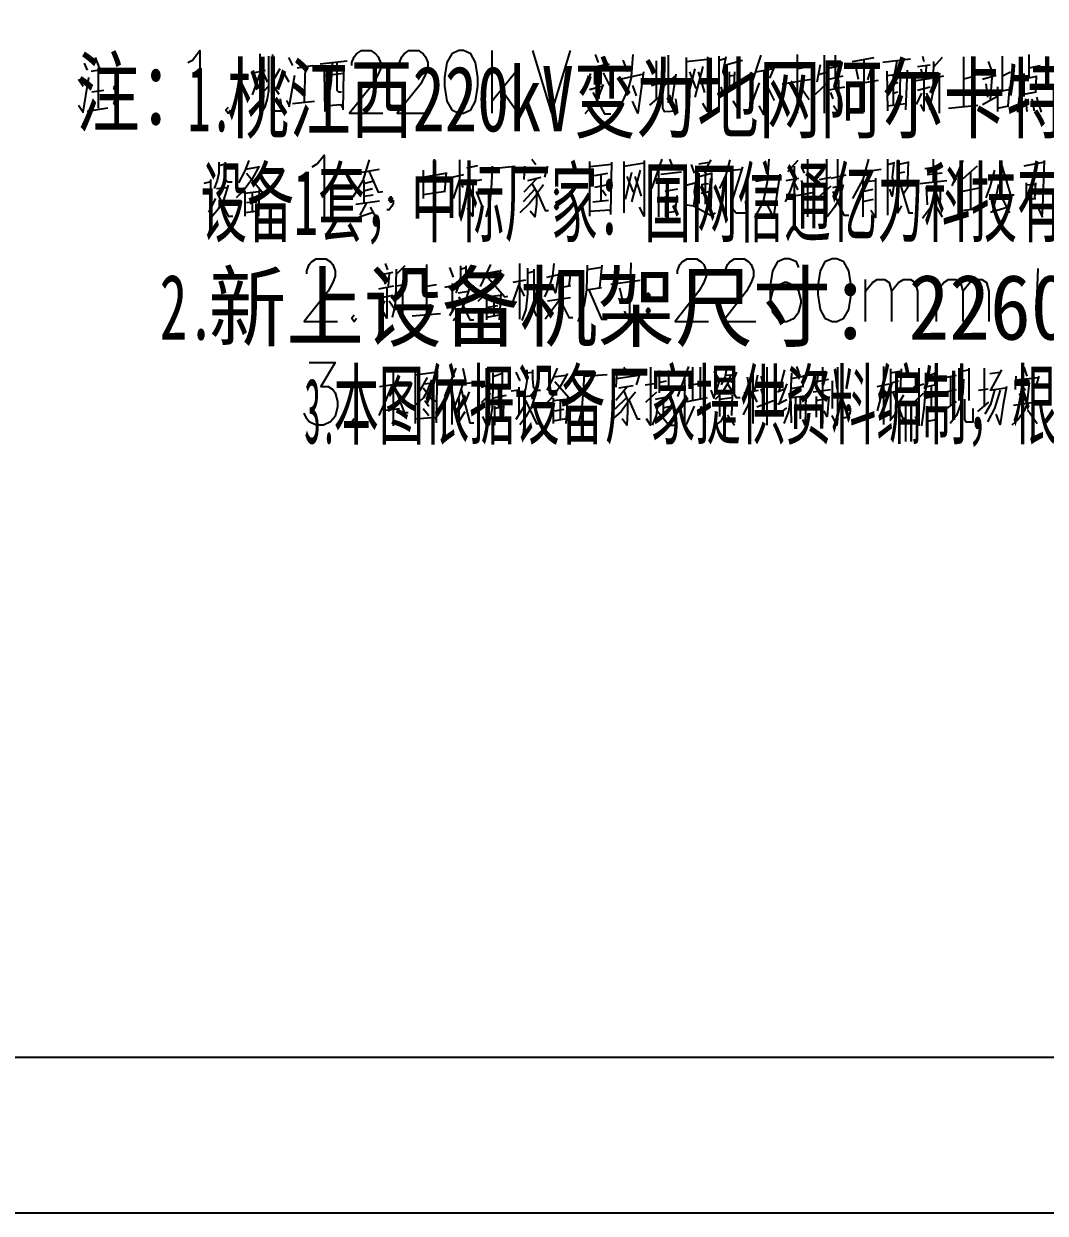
# Model space of a CAD drawing. Header units: metres. Extents: x 17 to 1264, y 17 to 859.
# Drawn here: x 481.8 to 667.4, y 16.9 to 233.1 of the extents above; entities that cross this region are included whole.
import ezdxf

# ---------------------------------------------------------------- set-up
doc = ezdxf.new("R2010")
doc.units = ezdxf.units.M
for name, color, linetype in [('LINES', 7, 'Continuous'), ('POLYLINES', 4, 'Continuous'), ('RECTS', 7, 'Continuous'), ('TEXTS', 3, 'Continuous')]:
    doc.layers.add(name, color=color, linetype=linetype)

msp = doc.modelspace()

# ---------------------------------------------------------------- linework, layer by layer
at = {"layer": 'LINES'}
for p, q in [((524.73, 227.66), (524.73, 217.15)), ((526.31, 227.23), (526.31, 220.75)), ((566.92, 216.86), (566.92, 228.24)), ((585.64, 227.52), (586.22, 226.08)), ((592.27, 223.49), (592.55, 227.52)), ((598.89, 227.38), (598.89, 218.74)), ((608.11, 227.23), (608.11, 217.44)), ((615.74, 227.38), (614.01, 222.05)), ((622.36, 227.52), (622.36, 222.62)), ((627.26, 227.38), (627.26, 216.86)), ((629.27, 227.38), (629.27, 223.34)), ((645.11, 227.23), (645.4, 226.22)), ((652.6, 227.09), (652.6, 218.02)), ((659.66, 221.04), (659.66, 227.23)), ((664.55, 223.2), (664.55, 227.52)), ((492.76, 225.94), (493.34, 224.64)), ((494.06, 224.5), (496.65, 224.93)), ((494.78, 226.94), (495.5, 225.07)), ((528.33, 224.93), (527.03, 222.62)), ((529.91, 226.94), (530.63, 225.5)), ((531.5, 225.07), (534.23, 225.5)), ((532.94, 225.22), (532.79, 218.88)), ((535.67, 225.79), (540.57, 226.37)), ((583.77, 224.93), (588.23, 225.79)), ((585.5, 225.22), (585.5, 222.05)), ((586.65, 225.5), (586.65, 222.05)), ((590.68, 226.51), (591.55, 224.35)), ((596.73, 226.37), (596.73, 219.31)), ((602.2, 226.94), (602.2, 217.73)), ((602.2, 226.22), (606.09, 226.66)), ((603.79, 224.93), (602.49, 220.03)), ((605.23, 225.36), (603.79, 219.74)), ((608.11, 226.51), (609.26, 226.8)), ((609.4, 225.65), (612.43, 226.51)), ((614.87, 224.35), (617.9, 224.93)), ((618.19, 225.22), (617.32, 223.2)), ((622.36, 224.93), (624.23, 225.36)), ((626.54, 225.65), (625.96, 222.48)), ((628.27, 225.07), (630.43, 225.5)), ((632.44, 226.22), (636.33, 226.94)), ((633.02, 225.07), (633.45, 223.06)), ((634.46, 226.51), (634.46, 217.01)), ((635.18, 222.91), (636.04, 225.65)), ((642.95, 226.66), (637.91, 226.08)), ((640.07, 223.78), (640.51, 226.37)), ((644.25, 225.36), (646.55, 225.65)), ((644.83, 224.93), (645.11, 223.63)), ((645.83, 225.5), (645.69, 223.2)), ((648.71, 226.94), (647.13, 225.22)), ((657.07, 226.22), (657.64, 224.78)), ((664.55, 225.07), (666.57, 225.5)), ((491.75, 223.06), (492.62, 221.76)), ((495.35, 224.78), (495.35, 217.73)), ((524.73, 224.06), (523.29, 220.18)), ((523.58, 224.21), (525.74, 224.64)), ((524.73, 223.63), (525.45, 222.34)), ((525.45, 223.92), (526.03, 222.48)), ((530.06, 222.48), (529.19, 223.92)), ((530.06, 218.02), (531.07, 223.78)), ((536.39, 224.35), (536.54, 217.15)), ((539.99, 224.06), (536.39, 223.63)), ((539.85, 217.44), (539.99, 224.35)), ((571.24, 224.35), (566.92, 219.02)), ((584.78, 224.06), (583.63, 221.04)), ((587.08, 224.21), (588.23, 221.9)), ((590.11, 223.06), (594.28, 223.92)), ((592.27, 223.49), (591.55, 220.9)), ((597.45, 221.18), (600.19, 223.63)), ((602.78, 224.35), (603.93, 221.33)), ((604.36, 224.35), (605.51, 220.61)), ((609.98, 224.35), (609.98, 220.75)), ((609.98, 223.63), (610.99, 223.78)), ((610.99, 224.35), (610.84, 221.76)), ((619.63, 222.19), (624.95, 223.06)), ((626.39, 223.92), (627.98, 224.35)), ((628.12, 223.06), (630.71, 223.63)), ((637.05, 222.77), (631.72, 221.9)), ((638.63, 224.5), (638.78, 217.3)), ((642.23, 224.06), (638.63, 223.63)), ((639.79, 223.63), (639.79, 218.45)), ((641.08, 223.78), (640.94, 218.45)), ((642.09, 217.44), (642.38, 224.64)), ((643.96, 222.77), (646.7, 223.2)), ((646.99, 223.2), (649, 223.63)), ((648.14, 223.34), (648.14, 216.86)), ((654.47, 223.49), (652.6, 223.06)), ((656.06, 223.06), (658.51, 223.78)), ((657.5, 219.31), (657.79, 223.34)), ((659.66, 223.63), (661.1, 224.35)), ((663.55, 224.06), (663.55, 219.89)), ((665.85, 223.49), (663.55, 223.06)), ((665.71, 220.75), (665.85, 223.63)), ((494.2, 220.75), (496.36, 221.04)), ((498.67, 221.47), (498.38, 221.47)), ((525.16, 220.46), (526.31, 221.76)), ((527.03, 222.05), (528.19, 220.32)), ((568.65, 221.18), (571.67, 216.86)), ((584.63, 221.18), (586.79, 221.76)), ((589.82, 217.15), (591.55, 220.9)), ((592.41, 221.9), (593.13, 220.03)), ((595.87, 221.9), (597.59, 222.48)), ((608.83, 220.46), (608.54, 221.62)), ((609.98, 221.62), (610.99, 221.76)), ((615.45, 222.34), (614.01, 218.45)), ((616.75, 222.05), (618.19, 219.17)), ((622.36, 222.48), (622.36, 216.86)), ((623.08, 221.47), (624.52, 219.31)), ((625.67, 220.32), (627.98, 222.48)), ((627.83, 221.04), (631, 221.62)), ((628.41, 220.61), (628.84, 219.46)), ((640.65, 222.34), (639.79, 222.19)), ((639.79, 220.46), (640.65, 220.75)), ((644.25, 221.04), (646.55, 221.62)), ((656.63, 222.19), (656.92, 219.74)), ((658.79, 221.62), (658.79, 217.15)), ((658.79, 220.75), (660.81, 221.18)), ((660.95, 221.62), (660.67, 218.16)), ((663.55, 220.32), (665.85, 220.75)), ((498.67, 218.74), (498.38, 218.74)), ((530.06, 218.3), (529.63, 219.17)), ((530.63, 218.59), (534.67, 219.02)), ((595.58, 218.3), (597.74, 220.18)), ((638.78, 218.16), (642.09, 218.59)), ((644.97, 220.46), (643.96, 218.45)), ((645.83, 220.46), (646.55, 219.17)), ((656.06, 218.45), (658.65, 219.89)), ((662.68, 219.89), (662.39, 217.01)), ((663.83, 219.46), (664.12, 217.15)), ((664.99, 219.46), (665.42, 217.3)), ((665.85, 219.74), (666.71, 217.01)), ((497.08, 217.73), (493.34, 217.15)), ((649.87, 217.73), (655.19, 218.3)), ((658.79, 217.73), (660.81, 218.16)), ((515.23, 207.65), (515.95, 205.92)), ((517.24, 207.94), (517.24, 205.92)), ((517.24, 207.36), (518.39, 207.65)), ((522.71, 208.22), (521.99, 206.35)), ((556.41, 208.51), (556.41, 198)), ((561.02, 208.37), (561.02, 198.14)), ((574.12, 208.51), (574.84, 207.5)), ((584.63, 208.08), (584.63, 198.14)), ((584.63, 207.94), (584.63, 198.72)), ((588.52, 198.72), (588.67, 207.94)), ((590.83, 208.08), (590.83, 198.72)), ((590.83, 207.22), (594.57, 207.79)), ((597.74, 208.51), (595.87, 203.18)), ((599.18, 208.51), (599.9, 206.64)), ((604.51, 207.65), (606.38, 207.94)), ((606.67, 208.37), (605.51, 206.35)), ((622.51, 208.22), (620.63, 206.21)), ((624.23, 208.51), (624.23, 198)), ((629.71, 208.51), (629.71, 203.47)), ((638.78, 208.51), (638.78, 198.29)), ((638.78, 207.5), (639.93, 207.79)), ((639.93, 207.94), (639.64, 205.2)), ((640.65, 207.5), (642.52, 207.94)), ((647.13, 204.48), (647.13, 208.51)), ((652.46, 208.22), (650.44, 203.62)), ((667.29, 207.94), (663.55, 207.22)), ((521.99, 206.35), (520.84, 204.19)), ((522.14, 206.64), (524.44, 207.07)), ((542.3, 205.92), (546.47, 206.64)), ((554.39, 206.5), (554.39, 201.31)), ((554.39, 205.2), (558.43, 205.92)), ((558.57, 206.06), (558.28, 202.61)), ((561.74, 205.63), (559.87, 205.2)), ((562.31, 206.93), (564.33, 207.36)), ((566.92, 206.78), (571.1, 207.22)), ((572.83, 207.22), (572.68, 204.77)), ((572.83, 206.5), (576.86, 206.93)), ((577, 207.22), (576.43, 205.2)), ((588.67, 207.5), (584.63, 207.07)), ((585.5, 205.49), (587.95, 205.92)), ((586.65, 205.63), (586.65, 200.88)), ((592.27, 206.06), (591.11, 201.17)), ((593.85, 206.5), (592.27, 200.74)), ((597.16, 206.35), (597.16, 198)), ((597.59, 205.78), (601.34, 206.21)), ((603.07, 207.5), (603.64, 205.92)), ((604.51, 205.34), (606.81, 205.92)), ((604.51, 205.92), (604.51, 200.45)), ((605.23, 206.78), (605.8, 205.78)), ((605.66, 205.63), (605.66, 200.3)), ((609.4, 205.63), (609.4, 198)), ((610.41, 206.5), (612.28, 206.64)), ((621.79, 207.22), (621.79, 198.29)), ((623.08, 207.22), (623.66, 205.92)), ((628.55, 205.06), (631.29, 205.63)), ((632.73, 205.92), (637.63, 206.64)), ((640.65, 205.92), (641.95, 206.21)), ((645.55, 206.78), (648.86, 207.22)), ((648.71, 205.92), (645.98, 205.63)), ((651.59, 206.21), (651.59, 198)), ((655.05, 207.22), (652.46, 204.91)), ((653.9, 199.3), (653.9, 206.21)), ((663.26, 205.2), (666.43, 205.78)), ((515.8, 204.34), (514.51, 204.05)), ((515.8, 199.87), (515.8, 204.77)), ((516.81, 203.18), (518.68, 203.33)), ((518.97, 203.76), (518.11, 201.02)), ((543.59, 204.62), (543.59, 200.59)), ((543.59, 204.05), (545.18, 204.48)), ((561.02, 204.77), (559.87, 201.31)), ((561.02, 204.77), (561.59, 203.33)), ((561.88, 204.19), (565.05, 204.77)), ((563.47, 198.14), (563.47, 204.62)), ((574.99, 204.91), (572.68, 202.46)), ((573.4, 204.62), (575.85, 205.2)), ((574.12, 204.05), (574.99, 202.61)), ((574.99, 202.18), (576.28, 203.9)), ((587.66, 203.76), (585.5, 203.33)), ((591.4, 205.34), (592.55, 202.46)), ((592.84, 205.34), (593.99, 201.74)), ((598.31, 204.34), (600.62, 204.62)), ((602.2, 203.76), (603.79, 204.19)), ((604.94, 203.9), (606.23, 204.05)), ((614.87, 204.48), (619.05, 205.2)), ((620.35, 204.62), (622.65, 205.06)), ((621.79, 204.19), (622.51, 202.9)), ((623.08, 204.62), (623.66, 203.47)), ((626.25, 201.6), (628.55, 203.62)), ((626.39, 204.77), (628.55, 205.2)), ((628.84, 203.33), (630.71, 203.76)), ((634.31, 204.77), (634.31, 198)), ((634.31, 204.34), (636.62, 204.62)), ((642.67, 203.62), (641.66, 202.18)), ((644.68, 204.05), (649.58, 204.62)), ((645.83, 203.47), (645.98, 200.16)), ((645.98, 203.04), (648.28, 203.33)), ((648.43, 203.47), (648.28, 200.16)), ((652.17, 202.61), (655.77, 203.33)), ((658.94, 203.9), (657.93, 199.01)), ((663.98, 204.19), (663.98, 200.45)), ((665.71, 203.9), (663.98, 203.76)), ((665.56, 201.31), (665.71, 204.19)), ((516.67, 201.31), (515.37, 198.86)), ((521.99, 202.75), (521.99, 198.14)), ((521.99, 202.32), (524.44, 202.61)), ((523.29, 202.46), (523.29, 199.01)), ((524.59, 202.9), (524.44, 198.14)), ((543.59, 202.75), (545.18, 203.18)), ((543.59, 201.74), (545.32, 202.03)), ((548.63, 201.17), (548.35, 201.17)), ((558.43, 202.61), (554.39, 202.03)), ((562.75, 202.9), (561.59, 199.87)), ((564.04, 202.61), (565.05, 200.02)), ((574.7, 203.04), (572.54, 200.74)), ((578.73, 202.61), (578.59, 202.61)), ((586.94, 202.9), (587.66, 201.89)), ((600.62, 203.04), (598.31, 202.61)), ((598.46, 201.74), (598.46, 198)), ((598.46, 201.17), (600.33, 201.46)), ((600.47, 201.89), (600.19, 199.01)), ((604.94, 202.32), (606.38, 202.61)), ((622.22, 201.89), (625.53, 202.46)), ((634.31, 202.61), (636.19, 203.04)), ((636.19, 201.17), (634.31, 200.74)), ((659.51, 201.6), (660.95, 198.72)), ((663.98, 201.17), (665.71, 201.31)), ((524.44, 199.01), (521.99, 198.72)), ((522.28, 200.59), (524.15, 200.74)), ((542.15, 200.3), (546.47, 200.88)), ((544.03, 200.45), (542.87, 198.29)), ((544.75, 199.73), (545.75, 198)), ((563.47, 198), (562.46, 199.58)), ((578.73, 199.87), (578.59, 199.87)), ((584.63, 199.01), (588.38, 199.3)), ((585.21, 200.74), (588.09, 201.02)), ((598.46, 198.72), (600.33, 199.01)), ((647.42, 200.16), (648.71, 198)), ((652.31, 199.15), (655.48, 199.58)), ((657.5, 198.86), (660.52, 199.73)), ((542.73, 198), (545.32, 198.86)), ((606.95, 198.29), (607.53, 198.72)), ((547.48, 189.5), (547.91, 188.35)), ((551.08, 189.07), (549.5, 187.49)), ((554.97, 189.36), (554.97, 180.29)), ((559.15, 188.78), (559.87, 187.06)), ((561.16, 189.07), (561.16, 186.91)), ((561.16, 188.5), (562.17, 188.78)), ((566.63, 189.36), (565.77, 187.49)), ((566.06, 187.78), (568.22, 188.21)), ((571.96, 179.42), (571.96, 189.5)), ((578.15, 189.5), (577.87, 187.2)), ((586.79, 188.78), (584.2, 188.35)), ((586.51, 185.18), (586.94, 189.22)), ((546.76, 187.49), (548.92, 187.92)), ((547.19, 187.06), (547.48, 185.76)), ((548.2, 187.63), (548.06, 185.47)), ((565.77, 187.49), (564.76, 185.33)), ((570.38, 181.58), (571.96, 186.05)), ((572.97, 186.48), (570.67, 186.05)), ((574.55, 188.06), (573.4, 187.78)), ((576.86, 187.06), (579.02, 187.49)), ((579.59, 188.06), (579.59, 184.61)), ((579.59, 187.34), (581.03, 187.49)), ((581.18, 187.92), (580.89, 185.47)), ((588.52, 185.76), (593.85, 186.48)), ((634.75, 178.99), (634.75, 186.62)), ((647.71, 178.99), (647.71, 186.62)), ((546.33, 184.9), (549.07, 185.47)), ((549.5, 185.47), (551.51, 185.76)), ((550.65, 185.62), (550.65, 178.99)), ((556.84, 185.62), (554.97, 185.33)), ((559.72, 185.47), (558.28, 185.18)), ((559.72, 181.01), (559.72, 185.9)), ((560.73, 184.18), (562.6, 184.46)), ((562.75, 184.9), (561.88, 182.16)), ((565.91, 183.89), (565.91, 179.28)), ((568.51, 184.03), (568.22, 179.28)), ((572.83, 183.6), (571.96, 185.33)), ((579.16, 184.61), (579.16, 178.99)), ((581.18, 185.47), (579.59, 185.18)), ((584.06, 184.75), (586.79, 185.18)), ((590.68, 182.74), (590.11, 185.04)), ((547.34, 182.74), (546.33, 180.58)), ((546.76, 183.31), (548.92, 183.74)), ((548.2, 182.74), (549.07, 181.44)), ((560.59, 182.3), (559.15, 180)), ((565.91, 183.46), (568.36, 183.74)), ((566.2, 181.58), (567.93, 181.87)), ((567.21, 183.6), (567.21, 180.14)), ((579.16, 182.88), (576.57, 179.42)), ((577, 182.74), (581.18, 183.31)), ((595.43, 183.6), (595.15, 183.6)), ((552.38, 180), (557.56, 180.43)), ((568.22, 180.14), (565.91, 179.71)), ((595.43, 181.01), (595.15, 181.01)), ((548.92, 170.64), (548.92, 159.98)), ((552.95, 170.35), (552.95, 160.42)), ((552.95, 170.21), (552.95, 160.85)), ((556.99, 169.78), (552.95, 169.2)), ((555.11, 168.77), (553.53, 166.03)), ((556.84, 160.99), (556.99, 170.21)), ((560.3, 170.5), (558.28, 165.31)), ((561.59, 170.5), (562.03, 168.48)), ((568.79, 169.49), (567.07, 168.91)), ((568.79, 167.47), (568.79, 169.78)), ((571.24, 169.78), (571.96, 168.19)), ((573.26, 170.21), (573.26, 168.05)), ((573.26, 169.63), (574.27, 169.78)), ((578.73, 170.5), (577.87, 168.48)), ((578.15, 168.91), (580.31, 169.2)), ((583.63, 169.06), (587.8, 169.34)), ((589.53, 169.34), (589.39, 167.04)), ((589.53, 168.62), (593.56, 169.2)), ((590.83, 170.64), (591.55, 169.78)), ((593.71, 169.34), (593.13, 167.47)), ((597.31, 170.06), (597.31, 166.03)), ((599.03, 169.78), (597.31, 169.49)), ((599.03, 166.75), (599.03, 170.06)), ((602.63, 170.78), (600.62, 165.31)), ((603.35, 170.64), (603.35, 164.59)), ((604.79, 164.88), (604.79, 170.64)), ((607.24, 169.92), (608.11, 168.48)), ((609.26, 169.2), (611.27, 169.34)), ((610.27, 169.2), (609.69, 167.62)), ((610.55, 167.76), (611.42, 169.78)), ((613.29, 168.91), (613.58, 167.18)), ((614.3, 170.5), (614.3, 160.42)), ((615.16, 169.2), (614.59, 166.46)), ((615.74, 169.06), (616.17, 167.62)), ((616.89, 160.13), (616.89, 170.64)), ((620.06, 170.21), (619.05, 166.32)), ((621.35, 168.62), (623.51, 169.06)), ((622.22, 170.78), (622.65, 169.63)), ((623.51, 169.2), (623.37, 167.18)), ((626.25, 169.78), (625.67, 166.75)), ((626.97, 170.64), (626.97, 160.42)), ((638.06, 170.78), (638.06, 160.27)), ((639.35, 170.35), (639.35, 161.28)), ((639.35, 169.63), (641.08, 169.92)), ((641.23, 170.35), (641.08, 166.46)), ((647.42, 169.49), (645.69, 168.91)), ((647.42, 167.47), (647.42, 169.78)), ((649.29, 168.77), (651.31, 169.2)), ((650.3, 163.73), (650.3, 169.06)), ((651.74, 170.5), (651.74, 164.59)), ((653.61, 170.21), (651.74, 169.78)), ((653.61, 164.59), (653.61, 170.5)), ((656.35, 170.5), (656.35, 163.44)), ((657.35, 169.49), (659.23, 169.78)), ((659.51, 170.21), (657.5, 166.46)), ((662.11, 169.06), (661.96, 166.61)), ((662.11, 168.34), (666.14, 168.77)), ((663.55, 170.64), (664.12, 169.06)), ((666.28, 169.06), (665.71, 167.18)), ((546.47, 167.18), (551.37, 167.9)), ((554.54, 167.62), (555.69, 167.76)), ((559.58, 168.48), (559.58, 160.27)), ((560.15, 167.47), (563.32, 167.9)), ((564.91, 167.04), (566.78, 167.62)), ((568.94, 167.47), (567.07, 167.04)), ((568.07, 167.18), (568.07, 163.15)), ((571.82, 162), (571.82, 167.04)), ((577.87, 168.48), (576.86, 166.46)), ((591.55, 167.18), (589.39, 164.59)), ((589.96, 166.9), (592.55, 167.33)), ((594.71, 167.47), (596.87, 167.76)), ((597.31, 167.9), (598.6, 168.19)), ((597.31, 166.46), (599.03, 166.75)), ((601.91, 168.48), (601.91, 160.27)), ((602.63, 167.33), (605.37, 167.9)), ((615.74, 166.75), (616.31, 165.02)), ((618.76, 166.18), (620.06, 166.75)), ((620.49, 167.62), (619.05, 163.87)), ((623.51, 167.18), (621.21, 166.75)), ((625.24, 166.18), (628.41, 166.61)), ((625.96, 168.05), (628.12, 168.48)), ((628.7, 168.19), (628.7, 163.15)), ((636.91, 167.18), (639.07, 167.62)), ((638.06, 167.18), (636.91, 162.72)), ((638.06, 166.61), (639.07, 165.46)), ((639.35, 167.76), (640.79, 168.19)), ((643.53, 167.04), (645.4, 167.62)), ((647.56, 167.47), (645.69, 167.04)), ((646.7, 167.18), (646.7, 163.15)), ((649.43, 166.18), (651.31, 166.61)), ((655.34, 166.46), (657.07, 166.75)), ((657.35, 166.46), (660.23, 166.9)), ((663.11, 167.47), (663.83, 166.46)), ((553.1, 163.87), (554.54, 165.17)), ((554.68, 164.59), (555.4, 163.58)), ((560.87, 165.02), (560.87, 160.56)), ((562.75, 166.18), (562.03, 164.3)), ((566.63, 165.89), (564.91, 164.16)), ((566.92, 165.02), (569.51, 165.6)), ((571.82, 166.46), (570.38, 166.32)), ((572.83, 165.31), (574.7, 165.6)), ((574.84, 165.89), (573.98, 163.15)), ((578.01, 165.02), (578.01, 160.42)), ((578.01, 164.59), (580.46, 164.88)), ((579.31, 164.59), (579.31, 161.28)), ((580.6, 165.17), (580.31, 160.42)), ((591.4, 165.17), (589.24, 163.01)), ((590.83, 166.32), (591.55, 164.74)), ((591.55, 164.45), (592.99, 166.18)), ((594.86, 164.3), (596.87, 166.18)), ((596.59, 164.88), (599.61, 165.46)), ((598.03, 165.17), (598.03, 161.42)), ((602.35, 164.45), (606.09, 165.17)), ((608.25, 165.46), (608.25, 161.71)), ((608.25, 164.88), (610.55, 165.17)), ((610.55, 165.6), (610.41, 161.86)), ((612.71, 166.03), (615.31, 166.46)), ((614.3, 165.89), (615.02, 164.3)), ((615.02, 163.44), (618.04, 164.59)), ((620.49, 164.74), (618.76, 163.87)), ((621.35, 160.56), (621.21, 165.74)), ((621.35, 165.17), (623.8, 165.46)), ((622.07, 165.17), (622.07, 161.28)), ((622.94, 161.28), (622.94, 165.31)), ((625.82, 165.31), (625.82, 161.57)), ((625.82, 164.59), (627.98, 165.02)), ((628.12, 165.31), (627.83, 161.71)), ((641.23, 166.46), (639.35, 166.03)), ((641.66, 165.6), (640.65, 163.87)), ((645.26, 165.89), (643.53, 164.16)), ((645.55, 165.02), (648.14, 165.6)), ((649.15, 162.86), (651.31, 164.45)), ((659.23, 166.46), (658.22, 163.15)), ((661.67, 163.73), (666.28, 164.45)), ((662.68, 165.89), (663.69, 164.59)), ((547.63, 162.86), (550.07, 163.15)), ((554.39, 163.15), (555.4, 161.86)), ((560.73, 160.56), (562.03, 162.58)), ((567.35, 163.58), (567.35, 160.13)), ((569.08, 163.44), (567.35, 163.15)), ((568.94, 161.14), (569.08, 163.73)), ((572.68, 163.44), (571.24, 161.14)), ((578.3, 162.72), (580.03, 163.01)), ((599.03, 160.13), (596.87, 162.72)), ((598.03, 163.3), (599.32, 163.58)), ((603.64, 163.58), (602.2, 160.27)), ((604.79, 163.58), (605.66, 160.7)), ((609.4, 164.3), (609.11, 161.86)), ((618.76, 161.86), (620.49, 163.3)), ((621.79, 163.15), (623.37, 163.44)), ((627.83, 161.57), (627.26, 162.72)), ((631.72, 163.3), (631.58, 163.3)), ((639.21, 160.99), (640.51, 162.58)), ((645.98, 163.58), (645.98, 160.13)), ((647.71, 163.44), (645.98, 163.15)), ((647.56, 161.14), (647.71, 163.73)), ((655.19, 162.58), (657.21, 164.3)), ((658.22, 163.15), (656.92, 160.7)), ((664.27, 162.86), (665.99, 160.42)), ((552.95, 161.28), (556.7, 161.57)), ((567.35, 160.85), (569.08, 161.14)), ((580.31, 161.28), (578.01, 160.85)), ((599.03, 160.13), (600.04, 160.13)), ((609.69, 162), (610.99, 160.13)), ((645.98, 160.85), (647.71, 161.14)), ((87.76, 45.22), (1179.14, 45.22))]:
    msp.add_line(p, q, dxfattribs=at)
at = {"layer": 'POLYLINES'}
for points in [[(511.63, 226.08), (512.49, 226.51), (513.79, 228.24), (513.79, 216.86)], [(527.03, 227.52), (527.03, 217.73), (527.47, 217.3), (528.76, 217.3), (528.47, 219.46)], [(541.43, 225.5), (541.43, 226.08), (541.87, 227.09), (542.3, 227.66), (543.16, 228.24), (544.89, 228.24), (545.75, 227.66), (546.19, 227.09), (546.62, 226.08), (546.62, 224.93), (546.19, 223.92), (545.32, 222.19), (541, 216.86), (547.05, 216.86)], [(550.07, 225.5), (550.07, 226.08), (550.51, 227.09), (550.94, 227.66), (551.8, 228.24), (553.53, 228.24), (554.39, 227.66), (554.83, 227.09), (555.26, 226.08), (555.26, 224.93), (554.83, 223.92), (553.96, 222.19), (549.64, 216.86), (555.69, 216.86)], [(560.87, 228.24), (559.58, 227.66), (558.71, 226.08), (558.28, 223.34), (558.28, 221.76), (558.71, 219.02), (559.58, 217.44), (560.87, 216.86), (561.74, 216.86), (563.03, 217.44), (563.9, 219.02), (564.33, 221.76), (564.33, 223.34), (563.9, 226.08), (563.03, 227.66), (561.74, 228.24), (560.87, 228.24)], [(574.27, 228.24), (577.72, 216.86), (581.18, 228.24)], [(606.09, 227.09), (606.09, 217.15), (605.23, 218.59)], [(609.4, 227.09), (608.83, 224.35), (609.4, 223.06), (609.4, 221.76), (608.83, 220.46)], [(537.83, 226.08), (537.69, 222.77), (537.4, 221.04), (536.54, 219.89)], [(538.7, 226.22), (538.7, 221.04), (538.99, 220.75), (539.56, 220.75)], [(597.88, 224.93), (597.88, 217.73), (598.17, 217.15), (600.62, 217.3), (600.33, 219.46)], [(611.85, 225.79), (611.85, 217.3), (610.7, 219.02)], [(647.13, 226.22), (646.99, 220.61), (646.7, 219.17), (646.41, 217.44)], [(491.75, 218.3), (492.62, 217.01), (493.63, 223.34)], [(594.43, 224.35), (593.42, 216.86), (592.41, 219.02)], [(600.33, 223.92), (599.61, 219.17), (599.18, 220.18)], [(616.31, 224.5), (616.31, 217.73), (616.31, 216.58), (615.45, 218.16)], [(629.85, 222.91), (629.85, 216.86), (628.99, 218.16)], [(645.4, 223.06), (645.4, 217.3), (644.83, 218.45)], [(498.88, 221.45), (498.5, 221.92), (498.12, 221.45)], [(498.12, 221.45), (498.5, 220.98), (498.88, 221.45)], [(498.79, 221.45), (498.5, 221.81), (498.22, 221.45)], [(498.22, 221.45), (498.5, 221.1), (498.79, 221.45)], [(498.69, 221.45), (498.5, 221.69), (498.31, 221.45)], [(498.31, 221.45), (498.5, 221.22), (498.69, 221.45)], [(526.31, 220.9), (526.03, 219.46), (525.59, 218.02), (525.02, 217.01)], [(587.08, 222.05), (585.93, 219.17), (583.77, 216.72)], [(585.21, 220.61), (587.37, 216.72), (588.52, 216.72)], [(498.88, 218.74), (498.5, 219.21), (498.12, 218.74)], [(498.12, 218.74), (498.5, 218.26), (498.88, 218.74)], [(498.79, 218.74), (498.5, 219.09), (498.22, 218.74)], [(498.22, 218.74), (498.5, 218.38), (498.79, 218.74)], [(498.69, 218.74), (498.5, 218.97), (498.31, 218.74)], [(498.31, 218.74), (498.5, 218.5), (498.69, 218.74)], [(536.54, 218.16), (539.42, 218.45), (539.85, 217.73)], [(518.97, 217.87), (518.54, 217.44), (518.97, 216.86), (519.4, 217.44)], [(518.39, 207.94), (518.39, 206.5), (518.39, 204.91), (518.83, 204.34), (519.69, 204.34)], [(534.23, 207.07), (535.1, 207.65), (536.39, 209.23), (536.39, 198)], [(544.6, 208.37), (543.45, 204.62), (541.58, 201.6)], [(594.57, 208.22), (594.57, 198.14), (593.71, 199.73)], [(610.12, 208.37), (609.4, 205.63), (608.25, 203.18)], [(617.18, 208.51), (616.89, 204.34), (616.17, 200.74), (614.59, 197.86)], [(627.69, 208.51), (627.69, 198), (626.68, 199.3)], [(635.32, 208.51), (634.31, 204.77), (632.44, 201.31)], [(640.65, 208.37), (640.65, 198.72), (641.37, 200.02)], [(642.52, 208.08), (642.38, 204.62), (640.65, 204.34)], [(659.37, 207.79), (661.1, 202.03), (661.82, 202.03)], [(665.99, 200.02), (666.86, 198), (667, 199.73), (667.29, 208.22)], [(517.24, 205.92), (516.95, 204.62), (516.38, 203.18)], [(524.59, 207.22), (523.29, 204.91), (521.71, 202.75), (520.41, 201.46)], [(522.28, 205.92), (525.31, 202.32), (525.88, 202.46)], [(544.6, 206.21), (546.19, 202.46), (547.05, 202.61)], [(566.92, 207.22), (566.78, 204.05), (566.49, 200.59), (565.77, 198)], [(606.81, 206.06), (606.67, 199.73), (606.09, 200.88)], [(612.43, 207.07), (610.55, 201.02), (610.55, 199.58), (611.27, 198.72), (613.15, 198.72), (613, 200.88)], [(619.19, 205.78), (618.04, 198), (617.03, 200.02)], [(658.22, 206.5), (657.35, 203.47), (656.63, 201.46)], [(603.93, 204.62), (603.64, 202.61), (603.79, 201.6), (603.5, 200.02)], [(621.79, 204.77), (621.07, 202.75), (620.2, 200.74)], [(630.71, 203.9), (629.99, 201.17), (629.13, 199.73), (627.83, 198)], [(636.62, 205.06), (636.62, 197.86), (635.75, 199.15)], [(639.64, 205.2), (639.93, 203.9), (639.64, 201.74), (639.21, 203.04)], [(640.94, 204.34), (642.67, 198.72), (643.39, 198.72)], [(516.95, 202.32), (518.97, 198.14), (519.83, 198.14)], [(548.87, 201.14), (548.49, 201.61), (548.11, 201.14)], [(548.11, 201.14), (548.49, 200.66), (548.87, 201.14)], [(548.77, 201.14), (548.49, 201.49), (548.2, 201.14)], [(548.2, 201.14), (548.49, 200.78), (548.77, 201.14)], [(548.68, 201.14), (548.49, 201.37), (548.3, 201.14)], [(548.3, 201.14), (548.49, 200.9), (548.68, 201.14)], [(574.99, 202.03), (573.69, 200.45), (571.96, 198.72)], [(574.99, 202.61), (574.99, 200.3), (574.7, 198), (573.83, 199.01)], [(575.13, 202.46), (576.57, 199.15), (577.15, 199.15)], [(579.01, 202.55), (578.63, 203.03), (578.25, 202.55)], [(578.25, 202.55), (578.63, 202.08), (579.01, 202.55)], [(578.91, 202.55), (578.63, 202.91), (578.34, 202.55)], [(578.34, 202.55), (578.63, 202.2), (578.91, 202.55)], [(578.82, 202.55), (578.63, 202.79), (578.44, 202.55)], [(578.44, 202.55), (578.63, 202.32), (578.82, 202.55)], [(628.84, 202.61), (630.86, 198.29), (631.72, 198.29)], [(647.27, 202.03), (646.55, 199.58), (645.11, 197.71)], [(515.95, 198), (517.24, 199.58), (518.11, 201.02)], [(548.92, 201.02), (548.92, 200.45), (548.63, 199.87), (548.2, 199.3), (547.77, 199.3)], [(579.01, 199.84), (578.63, 200.31), (578.25, 199.84)], [(578.25, 199.84), (578.63, 199.36), (579.01, 199.84)], [(578.91, 199.84), (578.63, 200.19), (578.34, 199.84)], [(578.34, 199.84), (578.63, 199.48), (578.91, 199.84)], [(578.82, 199.84), (578.63, 200.07), (578.44, 199.84)], [(578.44, 199.84), (578.63, 199.6), (578.82, 199.84)], [(588.52, 198.43), (588.52, 198.72), (588.38, 199.3)], [(602.35, 200.16), (603.5, 200.02), (606.95, 198.14)], [(533.23, 187.63), (533.23, 188.21), (533.66, 189.36), (534.09, 189.79), (534.95, 190.37), (536.68, 190.37), (537.55, 189.79), (537.98, 189.36), (538.41, 188.21), (538.41, 187.2), (537.98, 186.05), (537.11, 184.46), (532.79, 178.99), (538.84, 178.99)], [(600.62, 187.63), (600.62, 188.21), (601.05, 189.36), (601.48, 189.79), (602.35, 190.37), (604.07, 190.37), (604.94, 189.79), (605.37, 189.36), (605.8, 188.21), (605.8, 187.2), (605.37, 186.05), (604.51, 184.46), (600.19, 178.99), (606.23, 178.99)], [(609.26, 187.63), (609.26, 188.21), (609.69, 189.36), (610.12, 189.79), (610.99, 190.37), (612.71, 190.37), (613.58, 189.79), (614.01, 189.36), (614.44, 188.21), (614.44, 187.2), (614.01, 186.05), (613.15, 184.46), (608.83, 178.99), (614.87, 178.99)], [(622.65, 188.78), (622.22, 189.79), (620.92, 190.37), (620.06, 190.37), (618.76, 189.79), (617.9, 188.21), (617.47, 185.47), (617.47, 182.88), (617.9, 180.72), (618.76, 179.57), (620.06, 178.99), (620.49, 178.99), (621.79, 179.57), (622.65, 180.72), (623.08, 182.3), (623.08, 182.88), (622.65, 184.46), (621.79, 185.47), (620.49, 186.05), (620.06, 186.05), (618.76, 185.47), (617.9, 184.46), (617.47, 182.88)], [(628.7, 190.37), (627.4, 189.79), (626.54, 188.21), (626.11, 185.47), (626.11, 183.89), (626.54, 181.15), (627.4, 179.57), (628.7, 178.99), (629.56, 178.99), (630.86, 179.57), (631.72, 181.15), (632.15, 183.89), (632.15, 185.47), (631.72, 188.21), (630.86, 189.79), (629.56, 190.37), (628.7, 190.37)], [(549.5, 188.5), (549.35, 182.88), (549.21, 181.44), (548.78, 179.71)], [(562.17, 189.07), (562.17, 187.49), (562.31, 186.05), (562.75, 185.47), (563.61, 185.47)], [(568.51, 188.35), (567.21, 186.05), (565.63, 183.89), (564.33, 182.59)], [(572.39, 179.14), (573.11, 181.15), (573.4, 184.03), (573.4, 188.64)], [(575.71, 182.02), (575.71, 180), (574.99, 180), (574.55, 181.01), (574.55, 188.5)], [(584.2, 189.22), (584.06, 184.75), (583.63, 182.02), (582.47, 178.99)], [(592.12, 189.65), (591.83, 179.28), (590.97, 180.86)], [(666.07, 188.62), (665.79, 180.8), (666.16, 180.35)], [(561.16, 187.06), (560.87, 185.62), (560.3, 184.18)], [(566.2, 186.91), (569.23, 183.46), (569.8, 183.6)], [(577.87, 187.2), (577.29, 185.33), (576.43, 183.46)], [(579.02, 187.78), (578.44, 184.18), (577.87, 185.62)], [(634.75, 184.46), (636.04, 186.05), (636.91, 186.62), (638.2, 186.62), (639.07, 186.05), (639.5, 184.46), (639.5, 178.99)], [(639.5, 184.46), (640.79, 186.05), (641.66, 186.62), (642.95, 186.62), (643.82, 186.05), (644.25, 184.46), (644.25, 178.99)], [(647.71, 184.46), (649, 186.05), (649.87, 186.62), (651.16, 186.62), (652.03, 186.05), (652.46, 184.46), (652.46, 178.99)], [(652.46, 184.46), (653.75, 186.05), (654.62, 186.62), (655.91, 186.62), (656.78, 186.05), (657.21, 184.46), (657.21, 178.99)], [(547.77, 185.18), (547.77, 179.57), (547.19, 180.58)], [(584.49, 184.75), (586.79, 179.42), (587.8, 179.42)], [(595.68, 183.66), (595.3, 184.13), (594.92, 183.66)], [(595.58, 183.66), (595.3, 184.01), (595.02, 183.66)], [(595.49, 183.66), (595.3, 183.89), (595.11, 183.66)], [(559.87, 179.14), (561.16, 180.72), (561.88, 182.16)], [(560.87, 183.46), (562.89, 179.28), (563.61, 179.28)], [(579.31, 182.88), (580.89, 179.71), (581.61, 179.71)], [(594.92, 183.66), (595.3, 183.18), (595.68, 183.66)], [(595.02, 183.66), (595.3, 183.3), (595.58, 183.66)], [(595.11, 183.66), (595.3, 183.42), (595.49, 183.66)], [(541.87, 180.14), (541.43, 179.57), (541.87, 178.99), (542.3, 179.57)], [(595.68, 180.94), (595.3, 181.41), (594.92, 180.94)], [(594.92, 180.94), (595.3, 180.47), (595.68, 180.94)], [(595.58, 180.94), (595.3, 181.29), (595.02, 180.94)], [(595.02, 180.94), (595.3, 180.59), (595.58, 180.94)], [(595.49, 180.94), (595.3, 181.18), (595.11, 180.94)], [(595.11, 180.94), (595.3, 180.7), (595.49, 180.94)], [(533.66, 171.5), (538.41, 171.5), (535.82, 167.18), (537.11, 167.18), (537.98, 166.61), (538.41, 166.03), (538.84, 164.45), (538.84, 163.44), (538.41, 161.71), (537.55, 160.7), (536.25, 160.13), (534.95, 160.13), (533.66, 160.7), (533.23, 161.28), (532.79, 162.29)], [(565.19, 161.71), (565.91, 160.13), (565.91, 170.5)], [(567.07, 169.63), (567.07, 166.75), (566.92, 163.15), (566.35, 159.98)], [(574.27, 170.21), (574.27, 168.62), (574.41, 167.18), (574.84, 166.46), (575.71, 166.46)], [(580.6, 169.49), (579.31, 167.18), (577.72, 165.02), (576.43, 163.73)], [(583.63, 169.49), (583.48, 166.32), (583.19, 162.72), (582.47, 160.27)], [(595.72, 170.64), (595.72, 160.13), (595, 161.28)], [(609.55, 170.78), (609.26, 169.06), (608.54, 167.47)], [(621.35, 169.63), (621.07, 164.74), (620.78, 162.58), (619.91, 160.42)], [(629.71, 170.64), (629.71, 161.28), (629.56, 160.13), (628.7, 161.86)], [(643.82, 161.71), (644.54, 160.13), (644.54, 170.5)], [(645.69, 169.63), (645.69, 166.75), (645.4, 163.15), (644.97, 159.98)], [(548.78, 167.47), (547.63, 164.74), (546.33, 161.86)], [(549.07, 167.47), (550.94, 162.43), (551.66, 162.43)], [(554.39, 166.9), (556.27, 164.45), (556.7, 164.59)], [(554.54, 165.17), (555.11, 166.18), (555.98, 168.34)], [(561.59, 167.76), (560.87, 165.31), (560.01, 163.44)], [(561.31, 166.61), (562.89, 160.56), (563.61, 160.56)], [(573.26, 168.19), (572.97, 166.75), (572.39, 165.31)], [(578.3, 168.05), (581.32, 164.59), (581.9, 164.59)], [(606.67, 166.46), (607.24, 165.02), (608.39, 168.48)], [(607.53, 164.88), (608.83, 166.18), (609.69, 167.62)], [(609.69, 167.62), (611.27, 165.17), (611.99, 165.17)], [(652.6, 168.48), (652.46, 166.03), (652.03, 163.87), (651.31, 161.86), (650.15, 160.42)], [(660.38, 167.18), (659.8, 163.87), (659.23, 160.27), (658.51, 162.14)], [(664.55, 167.9), (664.12, 163.87), (663.55, 162.58), (662.54, 161.14), (661.39, 160.13)], [(572.97, 164.59), (574.99, 160.42), (575.71, 160.42)], [(591.55, 164.74), (591.55, 162.58), (591.4, 160.13), (590.54, 161.28)], [(591.83, 164.59), (593.27, 161.28), (593.85, 161.28)], [(614.3, 166.32), (613.43, 163.87), (612.57, 162)], [(623.95, 165.74), (623.8, 160.13), (623.37, 161.14)], [(639.79, 166.03), (641.51, 161.42), (642.23, 161.42)], [(652.75, 164.88), (652.75, 161.14), (653.03, 160.7), (654.33, 160.7), (654.33, 163.15)], [(658.22, 166.46), (657.5, 163.87), (656.49, 162.14)], [(571.96, 160.27), (573.26, 161.86), (573.98, 163.15)], [(591.55, 164.16), (590.39, 162.58), (588.52, 160.99)], [(597.02, 164.16), (596.73, 161.86), (596.01, 160.13)], [(632.01, 163.15), (632.01, 162.58), (631.87, 162), (631.43, 161.57), (630.86, 161.42)], [(632.05, 163.34), (631.68, 163.81), (631.3, 163.34)], [(631.3, 163.34), (631.68, 162.87), (632.05, 163.34)], [(631.96, 163.34), (631.68, 163.7), (631.39, 163.34)], [(631.39, 163.34), (631.68, 162.99), (631.96, 163.34)], [(631.86, 163.34), (631.68, 163.58), (631.49, 163.34)], [(631.49, 163.34), (631.68, 163.11), (631.86, 163.34)], [(541.87, 161.28), (541.43, 160.7), (541.87, 160.13), (542.3, 160.7)], [(556.84, 160.56), (556.84, 160.99), (556.7, 161.57)], [(607.39, 159.98), (608.54, 160.85), (609.11, 161.86)]]:
    msp.add_lwpolyline(points, dxfattribs=at)
at = {"layer": 'RECTS'}
msp.add_lwpolyline([(16.84, 858.82), (1207.43, 858.82), (1207.43, 16.85), (16.84, 16.85)], dxfattribs=at)

# ---------------------------------------------------------------- texts
at = {"layer": 'TEXTS'}
for s, width, p in [('注：', 0.750221, (491.32, 214.63)), ('桃江西220kV变为地网阿尔卡特平面新上站点，本期新上益阳地网阿尔卡特1660 CSS-16 SDH', 0.725664, (518.83, 213.54)), ('1.', 0.506443, (511.63, 213.54)), ('设备1套，中标厂家：国网信通亿力科技有限责任公司。', 0.548344, (513.93, 194.67)), ('新上设备机架尺寸：2260mm（高）x600mm（宽）x600mm（深）。', 0.915449, (515.37, 175.67)), ('2.', 0.620511, (506.5, 175.67)), ('本图依据设备厂家提供资料编制，根据现场实际到货情况调整。', 0.532135, (538.12, 157.89)), ('3.', 0.369834, (532.79, 156.8))]:
    msp.add_text(s, height=11.88, dxfattribs=dict(at, width=width)).set_placement(p)

doc.saveas('drawing.dxf')
